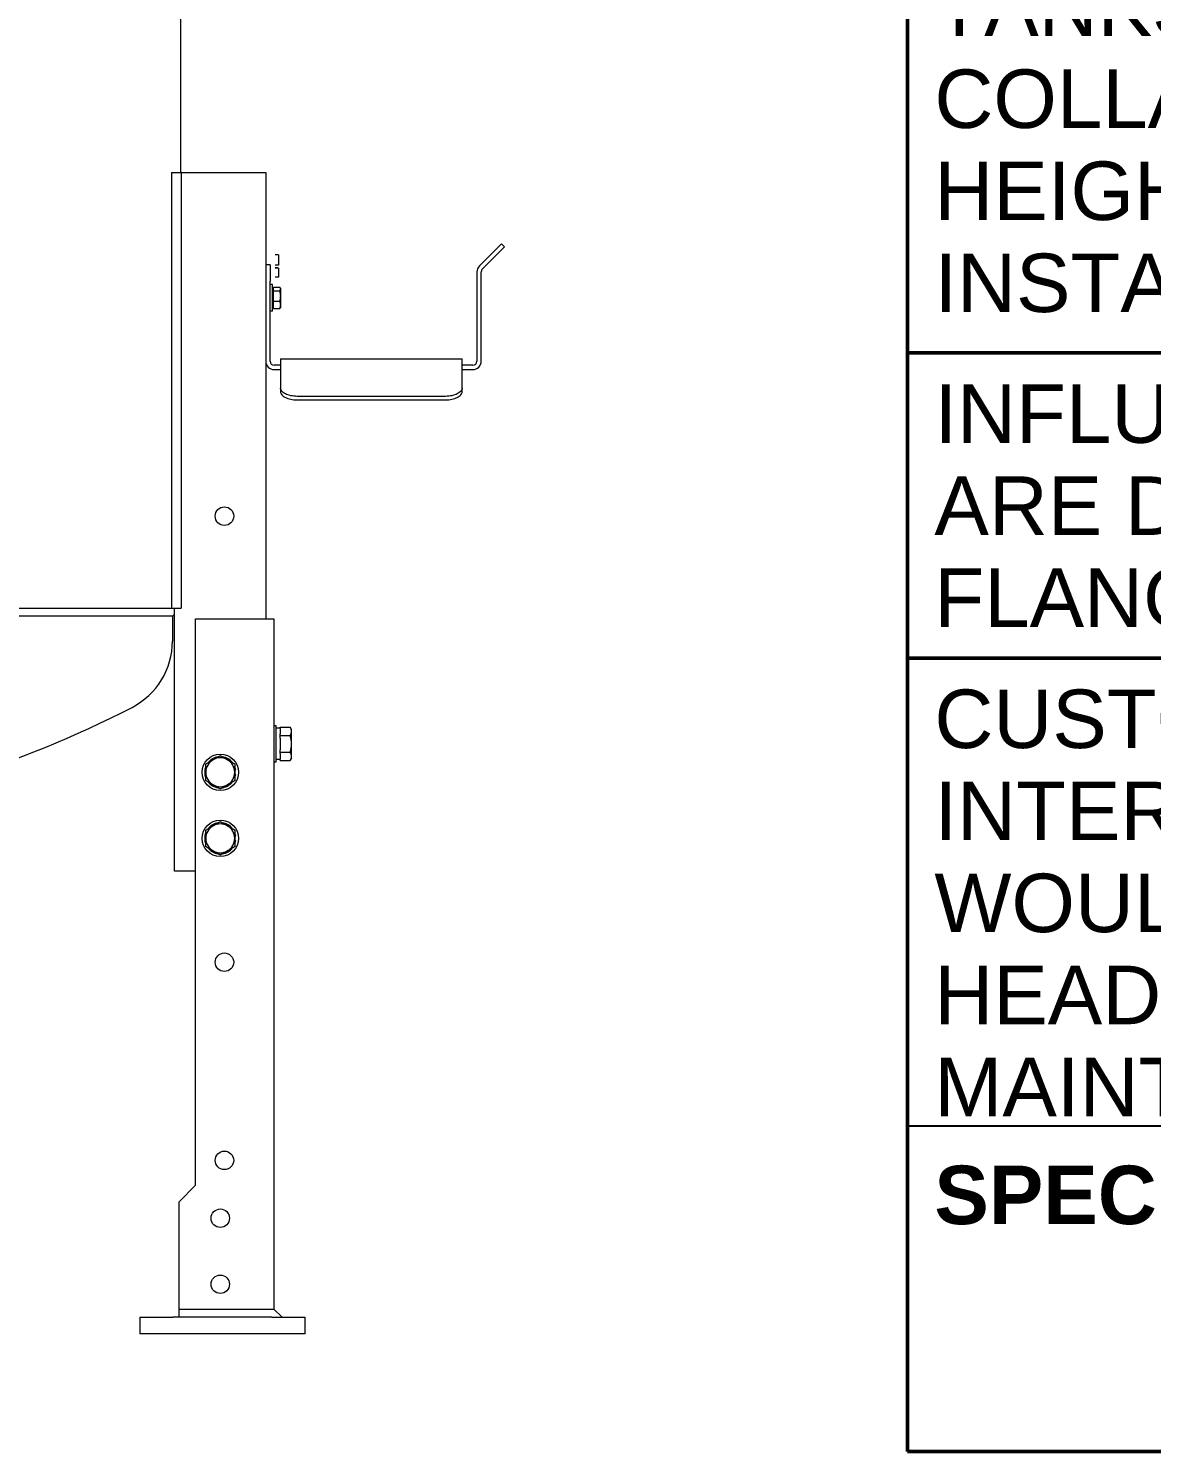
# Model space of a CAD drawing. Header units: inches. Extents: x 17 to 469, y 7 to 301.
# Drawn here: x 374.08 to 408.1, y 38.52 to 81.6 of the extents above; entities that cross this region are included whole.
import ezdxf
from ezdxf.enums import TextEntityAlignment as Align

# ---------------------------------------------------------------- set-up
doc = ezdxf.new("R2010")
doc.units = ezdxf.units.IN
doc.header["$LTSCALE"] = 14
doc.header["$MEASUREMENT"] = 0
doc.layers.get('0').update_dxf_attribs({"lineweight": 25})
for name, color, linetype, lineweight in [('Sketch Geometry (ANSI)', 7, 'Continuous', 25), ('Sketch Geometry(MEMCOR)', 7, 'Continuous', 50), ('Symbols(MEMCOR)', 7, 'Continuous', 25), ('Visible (ANSI)', 7, 'Continuous', 50)]:
    doc.layers.add(name, color=color, linetype=linetype, lineweight=lineweight)
doc.styles.add('MEMCOR', font='arial.ttf')
doc.styles.get("Standard").update_dxf_attribs({"font": 'arial.ttf'})

# ---------------------------------------------------------------- blocks, each defined once
blk = doc.blocks.new('NOTES')
at = {"layer": 'Sketch Geometry (ANSI)'}
blk.add_line((-2.075, -1.21), (2.075, -1.21), dxfattribs=at)
at = {"layer": 'Sketch Geometry(MEMCOR)'}
for p, q in [((-2.075, -1.85), (-2.075, 1.85)), ((-2.075, 0.31), (2.075, 0.31)), ((-2.075, -0.29), (2.075, -0.29)), ((2.075, -1.85), (-2.075, -1.85))]:
    blk.add_line(p, q, dxfattribs=at)
at = {"layer": 'Symbols(MEMCOR)', "color": 7, "char_height": 0.114972, "attachment_point": 1, "line_spacing_factor": 0.944221, "style": 'MEMCOR'}
for s, insert, width in [('\\fArial|b0|i0;TANKS ARE SHIPPED WITH LEGS IN THE COLLAPSED POSITION TO REDUCE OVERALL HEIGHT AND ASSIST TANK ACCESS. TANK MUST BE INSTALLED WITH LEGS IN EXTENDED POSITION.', (-2.0218, 1.048), 4.125148), ('\\fArial|b0|i0;INFLUENT, EFFLUENT, & DRAIN CONNECTIONS ARE DRILLED FOR METRIC AND IMPERIAL FLANGE BOLT PATTERNS', (-2.0218, 0.248), 3.923818), ('\\fArial|b0|i0;CUSTOMER IS TO CONFIRM THERE ARE NO INTERFERENCES IN THE FILTER ROOM THAT WOULD INHIBIT THE ROTATIONAL SWING OF THE HEAD REQUIRED FOR GENERAL FILTER MAINTENANCE', (-2.0218, -0.352), 4.083133)]:
    blk.add_mtext(s, dxfattribs=dict(at, insert=insert, width=width))
at = {"layer": 'Symbols(MEMCOR)', "color": 7, "insert": (-2.0218, -1.288), "char_height": 0.114972, "attachment_point": 1, "style": 'MEMCOR'}
blk.add_mtext('\\fArial|b1|i0;{\\H0.1150;SPECIAL NOTES:}', dxfattribs=at)
at = {"layer": 'Symbols(MEMCOR)', "color": 7, "lineweight": 30, "flags": 63}
for tag, p in [('@Special_Notes', (-2.0218, -1.4827)), ('@Special_Notes1', (-2.0218, -1.6773))]:
    blk.add_attdef(tag, text='', height=0.115, dxfattribs=at).set_placement(p, align=Align.TOP_LEFT)

msp = doc.modelspace()

# ---------------------------------------------------------------- linework, layer by layer
at = {"layer": 'Visible (ANSI)', "linetype": 'Continuous', "lineweight": 18}
for p, q in [((378.68802, 77.23489), (378.68802, 89.91935)), ((378.41371, 77.23489), (378.70725, 77.23489)), ((378.41371, 77.23489), (378.41371, 64.05389)), ((378.70725, 77.23489), (380.57359, 77.23489)), ((378.70725, 77.23489), (378.70725, 64.05389)), ((380.57359, 77.23489), (381.26359, 77.23489)), ((381.26359, 77.23489), (381.26359, 63.73089)), ((388.05438, 74.72796), (388.40793, 75.08152)), ((388.49986, 74.98959), (388.14631, 74.63604)), ((388.49986, 74.98959), (388.40793, 75.08152)), ((381.64622, 74.74847), (381.55222, 74.74847)), ((381.64622, 74.74847), (381.64622, 74.43425)), ((388.05438, 74.72796), (387.73867, 74.41225)), ((387.83059, 74.32033), (388.14631, 74.63604)), ((381.39359, 74.44489), (381.26359, 74.44489)), ((381.39359, 74.44489), (381.39359, 73.94489)), ((381.64622, 74.43425), (381.55222, 74.43425)), ((381.62122, 74.34998), (381.55222, 74.34998)), ((381.64622, 74.34043), (381.55222, 74.34043)), ((381.64622, 74.34043), (381.64622, 74.34255)), ((381.64622, 74.34043), (381.64622, 74.06847)), ((387.66252, 74.2284), (387.66252, 71.53191)), ((387.79252, 71.53191), (387.79252, 74.2284)), ((381.39359, 71.53191), (381.39359, 73.94489)), ((381.47359, 73.85089), (381.39359, 73.85089)), ((381.47359, 73.03889), (381.47359, 73.85089)), ((381.4986, 73.72589), (381.47359, 73.72589)), ((381.4986, 73.71088), (381.4986, 73.76319)), ((381.4986, 73.76319), (381.6915, 73.76319)), ((381.4986, 73.65857), (381.4986, 73.71088)), ((381.64622, 74.06847), (381.55222, 74.06847)), ((381.7166, 73.72589), (381.70745, 73.74174)), ((381.7166, 73.71088), (381.7166, 73.72589)), ((381.7166, 73.49942), (381.7166, 73.71088)), ((381.4986, 73.49942), (381.4986, 73.65857)), ((381.4986, 73.65857), (381.6915, 73.65857)), ((381.4986, 73.34027), (381.4986, 73.49942)), ((381.4986, 73.34027), (381.6915, 73.34027)), ((381.4986, 73.23343), (381.4986, 73.34027)), ((381.7166, 73.23343), (381.7166, 73.49942)), ((381.47359, 73.03889), (381.39359, 73.03889)), ((381.4986, 73.16389), (381.47359, 73.16389)), ((381.4986, 73.12659), (381.4986, 73.23343)), ((381.4986, 73.12659), (381.6915, 73.12659)), ((381.7166, 73.16389), (381.70745, 73.14804)), ((381.7166, 73.16389), (381.7166, 73.23343)), ((381.71159, 71.60171), (381.71159, 70.71484)), ((381.71159, 71.60171), (387.21159, 71.60171)), ((387.21159, 70.71484), (387.21159, 71.60171)), ((381.71159, 71.40191), (381.52359, 71.40191)), ((381.52359, 71.27191), (381.71159, 71.27191)), ((387.53252, 71.40191), (387.21159, 71.40191)), ((387.21159, 71.27191), (387.53252, 71.27191)), ((381.71159, 70.71484), (381.71159, 70.60468)), ((387.21159, 70.60468), (387.21159, 70.71484)), ((386.71159, 70.4621), (382.21159, 70.4621)), ((382.21159, 70.35221), (386.71159, 70.35221)), ((378.43771, 63.80889), (362.18913, 63.80889)), ((362.18915, 64.05389), (378.41371, 64.05389)), ((378.41371, 64.05389), (378.70725, 64.05389)), ((378.43771, 63.80889), (378.49753, 63.86871)), ((378.43771, 63.80889), (378.43771, 63.05389)), ((378.49753, 56.08489), (378.49753, 64.05389)), ((379.13689, 63.73089), (380.82359, 63.73089)), ((379.13689, 46.58089), (379.13689, 63.73089)), ((380.82359, 63.73089), (381.51359, 63.73089)), ((381.51359, 63.73089), (381.51359, 42.83089)), ((381.57659, 60.49207), (381.51359, 60.49207)), ((381.57659, 59.38971), (381.57659, 60.49207)), ((381.70159, 60.41224), (381.57659, 60.41224)), ((381.70159, 60.40748), (381.70159, 60.44607)), ((381.70159, 60.44607), (382.00626, 60.44607)), ((381.70159, 60.40748), (381.70159, 60.23207)), ((382.04534, 60.37839), (382.00626, 60.44607)), ((382.04534, 60.31977), (382.04534, 60.37839)), ((382.04534, 59.94089), (382.04534, 60.31977)), ((381.70159, 60.19348), (381.70159, 60.23207)), ((381.70159, 60.11629), (381.70159, 60.19348)), ((381.70159, 60.19348), (382.00626, 60.19348)), ((381.70159, 60.11629), (381.70159, 59.76549)), ((382.04534, 59.562), (382.04534, 59.94089)), ((381.70159, 59.46954), (381.57659, 59.46954)), ((381.70159, 59.6883), (381.70159, 59.76549)), ((381.70159, 59.6497), (381.70159, 59.6883)), ((381.70159, 59.6883), (382.00626, 59.6883)), ((381.70159, 59.6497), (381.70159, 59.4743)), ((381.70159, 59.43571), (381.70159, 59.4743)), ((382.04534, 59.50339), (382.00626, 59.43571)), ((382.04534, 59.50339), (382.04534, 59.562)), ((380.35334, 59.14869), (380.32439, 59.14869)), ((381.57659, 59.38971), (381.51359, 59.38971)), ((381.70159, 59.43571), (382.00626, 59.43571)), ((380.32439, 59.01309), (380.35334, 59.01309)), ((380.35334, 57.14869), (380.32439, 57.14869)), ((380.32439, 57.01309), (380.35334, 57.01309)), ((379.13689, 56.08489), (378.49753, 56.08489)), ((378.63689, 46.08089), (379.13689, 46.58089)), ((378.63689, 42.83089), (378.63689, 46.08089)), ((378.63689, 42.58089), (378.63689, 42.83089)), ((378.63689, 42.83089), (380.82359, 42.83089)), ((380.82359, 42.83089), (381.51359, 42.83089)), ((381.76359, 42.58089), (381.51359, 42.83089)), ((377.45359, 42.58089), (377.45359, 42.08089)), ((377.45359, 42.58089), (378.45359, 42.58089)), ((381.45359, 42.58089), (378.45359, 42.58089)), ((381.45359, 42.58089), (382.45359, 42.58089)), ((382.45359, 42.08089), (382.45359, 42.58089)), ((378.45359, 42.08089), (377.45359, 42.08089)), ((381.45359, 42.08089), (378.45359, 42.08089)), ((382.45359, 42.08089), (381.45359, 42.08089))]:
    msp.add_line(p, q, dxfattribs=at)
for centre, radius in [((380.01359, 66.83489), 0.28), ((379.88689, 59.08089), 0.55118), ((379.88689, 57.08089), 0.55118), ((380.01359, 53.33089), 0.28), ((380.01359, 47.33089), 0.28), ((379.88689, 45.58089), 0.28), ((379.88689, 43.58089), 0.28)]:
    msp.add_circle(centre, radius, dxfattribs=at)
for centre, radius, start, end in [((387.92252, 74.2284), 0.26, 135, 180), ((387.92252, 74.2284), 0.13, 135, 180), ((381.52359, 71.53191), 0.26, 180, 270), ((381.52359, 71.53191), 0.13, 180, 270), ((387.53252, 71.53191), 0.26, 270, 0), ((387.53252, 71.53191), 0.13, 270, 0), ((376.18022, 63.05389), 2.25749, 297.25699, 0), ((362.18771, 90.21389), 32.81, 276.999504, 297.25699), ((379.88689, 59.08089), 0.4375, 120, 180), ((379.88689, 59.08089), 0.47135, 98.153306, 141.846694), ((379.88689, 59.08089), 0.4375, 60, 120), ((379.88689, 59.08089), 0.47135, 38.153306, 81.846694), ((379.88689, 59.08089), 0.4375, 0, 60), ((379.88689, 59.08089), 0.47135, 158.153306, 201.846694), ((379.88689, 59.08089), 0.4375, 180, 240), ((379.88689, 59.08089), 0.4375, 300, 0), ((379.88689, 59.08089), 0.47135, 8.270314, 21.846694), ((379.88689, 59.08089), 0.47135, 218.153306, 261.846694), ((379.88689, 59.08089), 0.4375, 240, 300), ((379.88689, 59.08089), 0.47135, 278.153306, 321.846694), ((379.88689, 59.08089), 0.47135, 338.153306, 351.729686), ((379.88689, 57.08089), 0.4375, 120, 180), ((379.88689, 57.08089), 0.47135, 98.153306, 141.846694), ((379.88689, 57.08089), 0.4375, 60, 120), ((379.88689, 57.08089), 0.47135, 38.153306, 81.846694), ((379.88689, 57.08089), 0.4375, 0, 60), ((379.88689, 57.08089), 0.47135, 158.153306, 201.846694), ((379.88689, 57.08089), 0.4375, 180, 240), ((379.88689, 57.08089), 0.4375, 300, 0), ((379.88689, 57.08089), 0.47135, 8.270314, 21.846694), ((379.88689, 57.08089), 0.47135, 338.153306, 351.729686), ((379.88689, 57.08089), 0.47135, 218.153306, 261.846694), ((379.88689, 57.08089), 0.4375, 240, 300), ((379.88689, 57.08089), 0.47135, 278.153306, 321.846694)]:
    msp.add_arc(centre, radius, start, end, dxfattribs=at)
for points, weights in [([(381.7166, 73.71088), (381.7166, 73.73516), (381.6915, 73.76319)], [1, 1.0379548493, 1]), ([(381.6915, 73.65857), (381.7166, 73.68661), (381.7166, 73.71088)], [1, 1.0379548493, 1]), ([(381.7166, 73.49942), (381.7166, 73.57329), (381.6915, 73.65857)], [1, 1.0379548493, 1]), ([(381.6915, 73.34027), (381.7166, 73.42556), (381.7166, 73.49942)], [1, 1.0379548493, 1]), ([(381.7166, 73.23343), (381.7166, 73.28302), (381.6915, 73.34027)], [1, 1.0379548493, 1]), ([(381.6915, 73.12659), (381.7166, 73.18384), (381.7166, 73.23343)], [1, 1.0379548493, 1]), ([(381.70745, 73.14804), (381.70153, 73.13779), (381.6915, 73.12659)], [1.01807022259, 1.01482816462, 1]), ([(382.04534, 60.31977), (382.04534, 60.37839), (382.00626, 60.44607)], [1, 1.04314139574, 1.01001874936]), ([(382.00626, 60.19348), (382.04534, 60.26116), (382.04534, 60.31977)], [1.01001874936, 1.04314139574, 1]), ([(382.04534, 59.94089), (382.04534, 60.05812), (382.00626, 60.19348)], [1, 1.04314139574, 1.01001874936]), ([(382.00626, 59.6883), (382.04534, 59.82366), (382.04534, 59.94089)], [1.01001874936, 1.04314139574, 1]), ([(379.44939, 59.33348), (379.56662, 59.40116), (379.66814, 59.45977)], [1.01001874936, 1.04314139574, 1]), ([(379.66814, 59.45977), (379.76966, 59.51839), (379.88689, 59.58607)], [1, 1.04314139574, 1.01001874936]), ([(379.88689, 59.58607), (380.00412, 59.51839), (380.10564, 59.45977)], [1.01001874936, 1.04314139574, 1]), ([(380.10564, 59.45977), (380.20716, 59.40116), (380.32439, 59.33348)], [1, 1.04314139574, 1.01001874936]), ([(382.04534, 59.562), (382.04534, 59.62062), (382.00626, 59.6883)], [1, 1.04314139574, 1.01001874936]), ([(382.00626, 59.43571), (382.04534, 59.50339), (382.04534, 59.562)], [1.01001874936, 1.04314139574, 1]), ([(379.44939, 59.08089), (379.44939, 59.19812), (379.44939, 59.33348)], [1, 1.04314139574, 1.01001874936]), ([(379.44939, 58.8283), (379.44939, 58.96366), (379.44939, 59.08089)], [1.01001874936, 1.04314139574, 1]), ([(380.32439, 59.33348), (380.32439, 59.19812), (380.32439, 59.08089)], [1.01001874936, 1.04314139574, 1]), ([(380.32439, 59.08089), (380.32439, 58.96366), (380.32439, 58.8283)], [1, 1.04314139574, 1.01001874936]), ([(379.66814, 58.702), (379.56662, 58.76062), (379.44939, 58.8283)], [1, 1.04314139574, 1.01001874936]), ([(379.88689, 58.57571), (379.76966, 58.64339), (379.66814, 58.702)], [1.01001874936, 1.04314139574, 1]), ([(380.10564, 58.702), (380.00412, 58.64339), (379.88689, 58.57571)], [1, 1.04314139574, 1.01001874936]), ([(380.32439, 58.8283), (380.20716, 58.76062), (380.10564, 58.702)], [1.01001874936, 1.04314139574, 1]), ([(379.44939, 57.33348), (379.56662, 57.40116), (379.66814, 57.45977)], [1.01001874936, 1.04314139574, 1]), ([(379.44939, 57.08089), (379.44939, 57.19812), (379.44939, 57.33348)], [1, 1.04314139574, 1.01001874936]), ([(379.66814, 57.45977), (379.76966, 57.51839), (379.88689, 57.58607)], [1, 1.04314139574, 1.01001874936]), ([(379.88689, 57.58607), (380.00412, 57.51839), (380.10564, 57.45977)], [1.01001874936, 1.04314139574, 1]), ([(380.10564, 57.45977), (380.20716, 57.40116), (380.32439, 57.33348)], [1, 1.04314139574, 1.01001874936]), ([(380.32439, 57.33348), (380.32439, 57.19812), (380.32439, 57.08089)], [1.01001874936, 1.04314139574, 1]), ([(379.44939, 56.8283), (379.44939, 56.96366), (379.44939, 57.08089)], [1.01001874936, 1.04314139574, 1]), ([(380.32439, 57.08089), (380.32439, 56.96366), (380.32439, 56.8283)], [1, 1.04314139574, 1.01001874936]), ([(379.66814, 56.702), (379.56662, 56.76062), (379.44939, 56.8283)], [1, 1.04314139574, 1.01001874936]), ([(379.88689, 56.57571), (379.76966, 56.64339), (379.66814, 56.702)], [1.01001874936, 1.04314139574, 1]), ([(380.10564, 56.702), (380.00412, 56.64339), (379.88689, 56.57571)], [1, 1.04314139574, 1.01001874936]), ([(380.32439, 56.8283), (380.20716, 56.76062), (380.10564, 56.702)], [1.01001874936, 1.04314139574, 1])]:
    msp.add_rational_spline(points, weights, degree=2, dxfattribs=at)
for points, knots in [([(382.21159, 70.4621), (382.14881, 70.4621), (382.08184, 70.46883), (381.95865, 70.49587), (381.90243, 70.51614), (381.81361, 70.56209), (381.77512, 70.59084), (381.72411, 70.65229), (381.71159, 70.68495), (381.71159, 70.71484)], [7.66569537, 7.66569537, 7.66569537, 7.66569537, 8.14410219, 8.14410219, 8.62250901, 8.62250901, 9.10136342, 9.10136342, 9.58021783, 9.58021783, 9.58021783, 9.58021783]), ([(387.21159, 70.71484), (387.21159, 70.68495), (387.19908, 70.65229), (387.14807, 70.59084), (387.10958, 70.56209), (387.02076, 70.51614), (386.96454, 70.49587), (386.84135, 70.46883), (386.77438, 70.4621), (386.71159, 70.4621)], [5.7511729, 5.7511729, 5.7511729, 5.7511729, 6.23002731, 6.23002731, 6.70888172, 6.70888172, 7.18728854, 7.18728854, 7.66569537, 7.66569537, 7.66569537, 7.66569537]), ([(381.71159, 70.60468), (381.71159, 70.57486), (381.72411, 70.54226), (381.77512, 70.48088), (381.81361, 70.45216), (381.90243, 70.40623), (381.95865, 70.38597), (382.08184, 70.35894), (382.14881, 70.35221), (382.21159, 70.35221)], [5.75155612, 5.75155612, 5.75155612, 5.75155612, 6.23042733, 6.23042733, 6.70929853, 6.70929853, 7.18770589, 7.18770589, 7.66611324, 7.66611324, 7.66611324, 7.66611324]), ([(386.71159, 70.35221), (386.77438, 70.35221), (386.84135, 70.35894), (386.96454, 70.38597), (387.02076, 70.40623), (387.10958, 70.45216), (387.14807, 70.48088), (387.19908, 70.54226), (387.21159, 70.57486), (387.21159, 70.60468)], [7.66611289, 7.66611289, 7.66611289, 7.66611289, 8.14452025, 8.14452025, 8.6229276, 8.6229276, 9.10179881, 9.10179881, 9.58067001, 9.58067001, 9.58067001, 9.58067001])]:
    msp.add_open_spline(points, degree=3, knots=knots, dxfattribs=at)

# ---------------------------------------------------------------- block references
at = {"xscale": 15.4, "yscale": 15.4, "zscale": 15.4}
msp.add_blockref('NOTES', (432.65425, 67.00621), dxfattribs=at)

doc.saveas('drawing.dxf')
